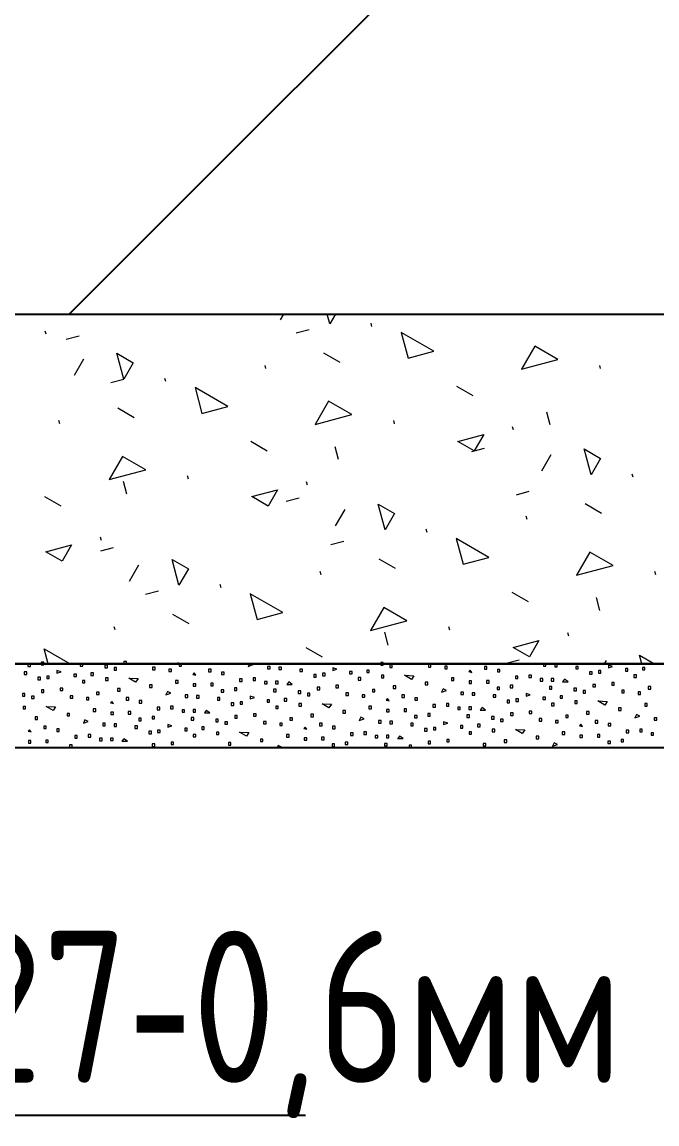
# Model space of a CAD drawing. Header units: millimetres. Extents: x 0 to 23.3, y 0 to 16.5.
# Drawn here: x 20.331 to 20.833, y 9.449 to 10.319 of the extents above; entities that cross this region are included whole.
import ezdxf

# ---------------------------------------------------------------- set-up
doc = ezdxf.new("R2010")
doc.units = ezdxf.units.MM
doc.layers.add('PDF _Геометрия', color=7, linetype='Continuous')
doc.layers.add('PDF _Текст', color=7, linetype='Continuous')
doc.styles.get("Standard").update_dxf_attribs({"font": 'ГОСТ тип А.ttf'})

msp = doc.modelspace()

# ---------------------------------------------------------------- linework, layer by layer
at = {"layer": 'PDF _Геометрия', "lineweight": 25}
for points in [[(21.6086, 13.40663), (19.41493, 13.40663), (19.41493, 10.08851), (21.6086, 10.08851)], [(20.72603, 10.44608), (20.36846, 10.08851)], [(21.6086, 9.81221), (18.43233, 9.81221), (18.43233, 10.22649), (19.41493, 10.22649)]]:
    msp.add_lwpolyline(points, dxfattribs=at)
msp.add_lwpolyline([(21.6086, 9.74585), (18.23988, 9.74585), (18.17352, 9.74585), (18.17352, 12.63819), (18.23988, 12.63819), (18.23988, 9.81221), (21.6086, 9.81221)], close=True, dxfattribs=at)
at = {"layer": 'PDF _Геометрия', "color": 1, "lineweight": 25}
msp.add_lwpolyline([(18.75053, 10.24497), (18.75987, 10.23513), (19.50001, 9.4558), (19.50544, 9.4558), (20.55531, 9.4558)], dxfattribs=at)
at = {"layer": 'PDF _Геометрия', "lineweight": 18}
for points in [[(20.53539, 10.08397), (20.53801, 10.08851)], [(20.57887, 10.08851), (20.57442, 10.08079), (20.57235, 10.08851)], [(20.60767, 10.0788), (20.60699, 10.08134)], [(20.35031, 10.07255), (20.34963, 10.0751)], [(20.36609, 10.0686), (20.37627, 10.07133)], [(20.54796, 10.0737), (20.55813, 10.07643)], [(20.72579, 10.04501), (20.75457, 10.05272), (20.73633, 10.06326), (20.72579, 10.04501)], [(20.37258, 10.04034), (20.38002, 10.05325)], [(20.5826, 10.05027), (20.56969, 10.05772)], [(20.5239, 10.04545), (20.52322, 10.04799)], [(20.78839, 10.04542), (20.78771, 10.04797)], [(20.40142, 10.03444), (20.4116, 10.03717)], [(20.44485, 10.03517), (20.44417, 10.03772)], [(20.68781, 10.02393), (20.67491, 10.03138)], [(20.57351, 10.01963), (20.56297, 10.00138), (20.59176, 10.00909), (20.57351, 10.01963)], [(20.41978, 10.00664), (20.40688, 10.01409)], [(20.74851, 10.00093), (20.74578, 10.0111)], [(20.36108, 10.00182), (20.3604, 10.00436)], [(20.62558, 10.0018), (20.62489, 10.00434)], [(20.71957, 9.99699), (20.71889, 9.99953)], [(20.525, 9.9803), (20.51209, 9.98775)], [(20.58133, 9.97358), (20.5786, 9.98376)], [(20.68651, 9.97995), (20.69668, 9.98268)], [(20.74183, 9.96478), (20.74928, 9.97768)], [(20.46276, 9.95817), (20.46208, 9.96071)], [(20.81411, 9.95961), (20.81343, 9.96215)], [(20.41415, 9.94624), (20.41142, 9.95641)], [(20.53318, 9.94977), (20.52573, 9.93687), (20.51282, 9.94432), (20.53318, 9.94977)], [(20.55676, 9.95336), (20.55607, 9.95591)], [(20.72184, 9.94579), (20.73201, 9.94852)], [(20.36218, 9.93667), (20.34928, 9.94412)], [(20.53997, 9.94069), (20.55015, 9.94341)], [(20.57902, 9.92115), (20.58647, 9.93406)], [(20.78904, 9.93108), (20.77614, 9.93853)], [(20.73034, 9.92626), (20.72966, 9.9288)], [(20.6513, 9.91598), (20.65061, 9.91853)], [(20.36291, 9.89324), (20.35001, 9.90069), (20.37036, 9.90614), (20.36291, 9.89324)], [(20.39394, 9.90974), (20.39326, 9.91228)], [(20.5753, 9.90653), (20.58548, 9.90925)], [(20.39344, 9.90142), (20.40361, 9.90415)], [(20.4162, 9.87753), (20.42365, 9.89043)], [(20.45523, 9.87435), (20.44977, 9.8947), (20.46268, 9.88725), (20.45523, 9.87435)], [(20.62622, 9.88745), (20.61332, 9.8949)], [(20.56753, 9.88263), (20.56685, 9.88517)], [(20.83202, 9.88261), (20.83134, 9.88515)], [(20.42877, 9.86726), (20.43894, 9.86999)], [(20.48848, 9.87236), (20.4878, 9.8749)], [(20.73144, 9.86111), (20.71854, 9.86856)], [(20.78777, 9.85439), (20.78505, 9.86457)], [(20.46341, 9.84382), (20.4505, 9.85127)], [(20.40471, 9.839), (20.40403, 9.84155)], [(20.62059, 9.82705), (20.61787, 9.83722)], [(20.6692, 9.83898), (20.66852, 9.84152)], [(20.7632, 9.83417), (20.76252, 9.83672)], [(20.3519, 9.81221), (20.34874, 9.82401), (20.36917, 9.81221)], [(20.56862, 9.81748), (20.55572, 9.82493)], [(20.82089, 9.81221), (20.81903, 9.81914), (20.83103, 9.81221)], [(20.45376, 9.81221), (20.45432, 9.81319), (20.45601, 9.81221)], [(20.51096, 9.81221), (20.51001, 9.81027), (20.51392, 9.81161), (20.51269, 9.81221)], [(20.57671, 9.80918), (20.57673, 9.807)], [(20.57673, 9.807), (20.57999, 9.80812), (20.57671, 9.80918)], [(20.71385, 9.81277), (20.72403, 9.8155)], [(20.79138, 9.81221), (20.79291, 9.81487)], [(20.79461, 9.81133), (20.79463, 9.80915)], [(20.79789, 9.81027), (20.79461, 9.81133)], [(20.79463, 9.80915), (20.79789, 9.81027)], [(20.3588, 9.80703), (20.35882, 9.80485), (20.36208, 9.80597)], [(20.36208, 9.80597), (20.3588, 9.80703)], [(20.421, 9.79784), (20.41552, 9.80105), (20.42293, 9.80069)], [(20.42294, 9.80069), (20.421, 9.79784)], [(20.46735, 9.80505), (20.46627, 9.80395)], [(20.46627, 9.80395), (20.46867, 9.80332)], [(20.46867, 9.80332), (20.46735, 9.80505)], [(20.63343, 9.8032), (20.64084, 9.80284)], [(20.63891, 9.79999), (20.63343, 9.8032)], [(20.64084, 9.80284), (20.63891, 9.79999)], [(20.68525, 9.8072), (20.68417, 9.8061), (20.68658, 9.80547)], [(20.68658, 9.80547), (20.68525, 9.8072)], [(20.54195, 9.79794), (20.54044, 9.79597)], [(20.54044, 9.79596), (20.5448, 9.79601)], [(20.5448, 9.79601), (20.54195, 9.79794)], [(20.76271, 9.79816), (20.75985, 9.80009), (20.75835, 9.79811), (20.7627, 9.79816)], [(20.44485, 9.78783), (20.44876, 9.78918), (20.44613, 9.79046)], [(20.44614, 9.79046), (20.44486, 9.78783)], [(20.51155, 9.78675), (20.51157, 9.78457)], [(20.51157, 9.78457), (20.51483, 9.78569), (20.51155, 9.78675)], [(20.6201, 9.78476), (20.61902, 9.78366)], [(20.61902, 9.78366), (20.62142, 9.78303)], [(20.62142, 9.78303), (20.6201, 9.78476)], [(20.79166, 9.7797), (20.78617, 9.78292), (20.79359, 9.78256)], [(20.35585, 9.77541), (20.35036, 9.77862), (20.35778, 9.77826)], [(20.35778, 9.77826), (20.35585, 9.7754)], [(20.40219, 9.78261), (20.40111, 9.78152)], [(20.40111, 9.78152), (20.40352, 9.78089)], [(20.40352, 9.78088), (20.40219, 9.78261)], [(20.47679, 9.77551), (20.47529, 9.77353)], [(20.47965, 9.77357), (20.47679, 9.77551)], [(20.56827, 9.78077), (20.57568, 9.78041)], [(20.57375, 9.77755), (20.56827, 9.78077)], [(20.57568, 9.7804), (20.57375, 9.77755)], [(20.69755, 9.77572), (20.6947, 9.77766), (20.69319, 9.77568)], [(20.69319, 9.77568), (20.69755, 9.77572)], [(20.79359, 9.78255), (20.79166, 9.7797)], [(20.38098, 9.76802), (20.3797, 9.7654)], [(20.3797, 9.7654), (20.38361, 9.76674), (20.38098, 9.76802)], [(20.47529, 9.77353), (20.47964, 9.77357)], [(20.60151, 9.76889), (20.59888, 9.77017), (20.5976, 9.76754), (20.60151, 9.76889)], [(20.6643, 9.76646), (20.66432, 9.76428), (20.66758, 9.7654), (20.6643, 9.76646)], [(20.81679, 9.77232), (20.81551, 9.76969), (20.81942, 9.77104), (20.81679, 9.77232)], [(20.33704, 9.76018), (20.33596, 9.75908)], [(20.33596, 9.75908), (20.33836, 9.75845)], [(20.33836, 9.75845), (20.33704, 9.76018)], [(20.44642, 9.76213), (20.44967, 9.76325), (20.44639, 9.76431), (20.44642, 9.76213)], [(20.50311, 9.75833), (20.51053, 9.75797)], [(20.50859, 9.75512), (20.50311, 9.75833)], [(20.51053, 9.75797), (20.50859, 9.75512)], [(20.55494, 9.76233), (20.55386, 9.76123)], [(20.55386, 9.76123), (20.55627, 9.7606)], [(20.55627, 9.7606), (20.55494, 9.76233)], [(20.7265, 9.75727), (20.72102, 9.76048), (20.72843, 9.76012)], [(20.72843, 9.76012), (20.7265, 9.75727)], [(20.77284, 9.76448), (20.77177, 9.76338)], [(20.77177, 9.76338), (20.77417, 9.76275)], [(20.77417, 9.76275), (20.77284, 9.76448)], [(20.41164, 9.75307), (20.41013, 9.7511)], [(20.41013, 9.75109), (20.41449, 9.75114)], [(20.41449, 9.75114), (20.41164, 9.75307)], [(20.62803, 9.75324), (20.63239, 9.75329)], [(20.63239, 9.75329), (20.62954, 9.75522), (20.62804, 9.75324)], [(20.75163, 9.74989), (20.75035, 9.74726), (20.75426, 9.7486), (20.75163, 9.74989)], [(20.53373, 9.74774), (20.53281, 9.74585)], [(20.53459, 9.74585), (20.53636, 9.74646), (20.53373, 9.74774)], [(20.81705, 9.74617), (20.81705, 9.74585)], [(20.81805, 9.74585), (20.81705, 9.74617)]]:
    msp.add_lwpolyline(points, dxfattribs=at)
for points in [[(20.63075, 10.07408), (20.6362, 10.05372), (20.65655, 10.05918)], [(20.40615, 10.05752), (20.41905, 10.05007), (20.4116, 10.03717)], [(20.46793, 10.03045), (20.47339, 10.0101), (20.49374, 10.01555)], [(20.67564, 9.98794), (20.69599, 9.9934), (20.68854, 9.98049)], [(20.41069, 9.976), (20.40016, 9.95776), (20.42894, 9.96547)], [(20.77541, 9.98196), (20.78831, 9.97451), (20.78086, 9.9616)], [(20.61259, 9.93833), (20.62549, 9.93088), (20.61804, 9.91798)], [(20.67438, 9.91126), (20.67983, 9.89091), (20.70018, 9.89636)], [(20.77995, 9.90044), (20.76942, 9.88219), (20.7982, 9.8899)], [(20.51156, 9.86763), (20.51701, 9.84728), (20.53737, 9.85273)], [(20.61714, 9.85681), (20.6066, 9.83857), (20.63538, 9.84628)], [(20.71927, 9.82513), (20.73962, 9.83058), (20.73217, 9.81768)], [(20.66404, 9.79261), (20.66276, 9.78998), (20.66667, 9.79133)], [(20.72946, 9.78889), (20.72948, 9.78672), (20.73273, 9.78784)]]:
    msp.add_lwpolyline(points, close=True, dxfattribs=at)
at = {"layer": 'PDF _Геометрия', "lineweight": 5}
for points in [[(20.33589, 9.81007), (20.33789, 9.81007), (20.33789, 9.81207), (20.33589, 9.81207)], [(20.34634, 9.81149), (20.34834, 9.81149), (20.34834, 9.81349), (20.34634, 9.81349)], [(20.37729, 9.81048), (20.37929, 9.81048), (20.37929, 9.81248), (20.37729, 9.81248)], [(20.3967, 9.80915), (20.3987, 9.80915), (20.3987, 9.81115), (20.3967, 9.81115)], [(20.40391, 9.80726), (20.40591, 9.80726), (20.40591, 9.80926), (20.40391, 9.80926)], [(20.41171, 9.81213), (20.41371, 9.81213), (20.41371, 9.81413), (20.41171, 9.81413)], [(20.43442, 9.80756), (20.43642, 9.80756), (20.43642, 9.80956), (20.43442, 9.80956)], [(20.45531, 9.81038), (20.45731, 9.81038), (20.45731, 9.81238), (20.45531, 9.81238)], [(20.52529, 9.80824), (20.52729, 9.80824), (20.52729, 9.81024), (20.52529, 9.81024)], [(20.53423, 9.80767), (20.53623, 9.80767), (20.53623, 9.80967), (20.53423, 9.80967)], [(20.6146, 9.8113), (20.6166, 9.8113), (20.6166, 9.8133), (20.6146, 9.8133)], [(20.62181, 9.80941), (20.62381, 9.80941), (20.62381, 9.81141), (20.62181, 9.81141)], [(20.65232, 9.80971), (20.65432, 9.80971), (20.65432, 9.81171), (20.65232, 9.81171)], [(20.66519, 9.80831), (20.66719, 9.80831), (20.66719, 9.81031), (20.66519, 9.81031)], [(20.69657, 9.80818), (20.69857, 9.80818), (20.69857, 9.81018), (20.69657, 9.81018)], [(20.74319, 9.81039), (20.74519, 9.81039), (20.74519, 9.81239), (20.74319, 9.81239)], [(20.75213, 9.80982), (20.75413, 9.80982), (20.75413, 9.81182), (20.75213, 9.81182)], [(20.76871, 9.80824), (20.77071, 9.80824), (20.77071, 9.81024), (20.76871, 9.81024)], [(20.82145, 9.80745), (20.82345, 9.80745), (20.82345, 9.80945), (20.82145, 9.80945)], [(20.3329, 9.80394), (20.3349, 9.80394), (20.3349, 9.80594), (20.3329, 9.80594)], [(20.34384, 9.79969), (20.34584, 9.79969), (20.34584, 9.80169), (20.34384, 9.80169)], [(20.3508, 9.80063), (20.3528, 9.80063), (20.3528, 9.80263), (20.3508, 9.80263)], [(20.37214, 9.80215), (20.37414, 9.80215), (20.37414, 9.80415), (20.37214, 9.80415)], [(20.38565, 9.80316), (20.38765, 9.80316), (20.38765, 9.80516), (20.38565, 9.80516)], [(20.39724, 9.79913), (20.39924, 9.79913), (20.39924, 9.80113), (20.39724, 9.80113)], [(20.44729, 9.80616), (20.44929, 9.80616), (20.44929, 9.80816), (20.44729, 9.80816)], [(20.47867, 9.80603), (20.48067, 9.80603), (20.48067, 9.80803), (20.47867, 9.80803)], [(20.48894, 9.80374), (20.49094, 9.80374), (20.49094, 9.80574), (20.48894, 9.80574)], [(20.50315, 9.79843), (20.50515, 9.79843), (20.50515, 9.80043), (20.50315, 9.80043)], [(20.51382, 9.79919), (20.51582, 9.79919), (20.51582, 9.80119), (20.51382, 9.80119)], [(20.5508, 9.80609), (20.5528, 9.80609), (20.5528, 9.80809), (20.5508, 9.80809)], [(20.56174, 9.80184), (20.56374, 9.80184), (20.56374, 9.80384), (20.56174, 9.80384)], [(20.56871, 9.80278), (20.57071, 9.80278), (20.57071, 9.80478), (20.56871, 9.80478)], [(20.59005, 9.8043), (20.59205, 9.8043), (20.59205, 9.8063), (20.59005, 9.8063)], [(20.59685, 9.79935), (20.59885, 9.79935), (20.59885, 9.80135), (20.59685, 9.80135)], [(20.60355, 9.8053), (20.60555, 9.8053), (20.60555, 9.8073), (20.60355, 9.8073)], [(20.61514, 9.80128), (20.61714, 9.80128), (20.61714, 9.80328), (20.61514, 9.80328)], [(20.67051, 9.79921), (20.67251, 9.79921), (20.67251, 9.80121), (20.67051, 9.80121)], [(20.70684, 9.80589), (20.70884, 9.80589), (20.70884, 9.80789), (20.70684, 9.80789)], [(20.72106, 9.80058), (20.72306, 9.80058), (20.72306, 9.80258), (20.72106, 9.80258)], [(20.73173, 9.80134), (20.73373, 9.80134), (20.73373, 9.80334), (20.73173, 9.80334)], [(20.74069, 9.79859), (20.74269, 9.79859), (20.74269, 9.80059), (20.74069, 9.80059)], [(20.74941, 9.79868), (20.75141, 9.79868), (20.75141, 9.80068), (20.74941, 9.80068)], [(20.77965, 9.80399), (20.78165, 9.80399), (20.78165, 9.80599), (20.77965, 9.80599)], [(20.78661, 9.80493), (20.78861, 9.80493), (20.78861, 9.80693), (20.78661, 9.80693)], [(20.80795, 9.80645), (20.80995, 9.80645), (20.80995, 9.80845), (20.80795, 9.80845)], [(20.81476, 9.8015), (20.81676, 9.8015), (20.81676, 9.8035), (20.81476, 9.8035)], [(20.34655, 9.78969), (20.34855, 9.78969), (20.34855, 9.79169), (20.34655, 9.79169)], [(20.36136, 9.79115), (20.36336, 9.79115), (20.36336, 9.79315), (20.36136, 9.79315)], [(20.37895, 9.79721), (20.38095, 9.79721), (20.38095, 9.79921), (20.37895, 9.79921)], [(20.40669, 9.79072), (20.40869, 9.79072), (20.40869, 9.79272), (20.40669, 9.79272)], [(20.43194, 9.79359), (20.43394, 9.79359), (20.43394, 9.79559), (20.43194, 9.79559)], [(20.45261, 9.79706), (20.45461, 9.79706), (20.45461, 9.79906), (20.45261, 9.79906)], [(20.46658, 9.79458), (20.46858, 9.79458), (20.46858, 9.79658), (20.46658, 9.79658)], [(20.48031, 9.79494), (20.48231, 9.79494), (20.48231, 9.79694), (20.48031, 9.79694)], [(20.48864, 9.78979), (20.49064, 9.78979), (20.49064, 9.79179), (20.48864, 9.79179)], [(20.49908, 9.7912), (20.50108, 9.7912), (20.50108, 9.7932), (20.49908, 9.7932)], [(20.52279, 9.79644), (20.52479, 9.79644), (20.52479, 9.79844), (20.52279, 9.79844)], [(20.53004, 9.7902), (20.53204, 9.7902), (20.53204, 9.7922), (20.53004, 9.7922)], [(20.5315, 9.79653), (20.5335, 9.79653), (20.5335, 9.79853), (20.5315, 9.79853)], [(20.56446, 9.79184), (20.56646, 9.79184), (20.56646, 9.79384), (20.56446, 9.79384)], [(20.57926, 9.7933), (20.58126, 9.7933), (20.58126, 9.7953), (20.57926, 9.7953)], [(20.60806, 9.79009), (20.61006, 9.79009), (20.61006, 9.79209), (20.60806, 9.79209)], [(20.62459, 9.79287), (20.62659, 9.79287), (20.62659, 9.79487), (20.62459, 9.79487)], [(20.64984, 9.79574), (20.65184, 9.79574), (20.65184, 9.79774), (20.64984, 9.79774)], [(20.68449, 9.79673), (20.68649, 9.79673), (20.68649, 9.79873), (20.68449, 9.79873)], [(20.69821, 9.79709), (20.70021, 9.79709), (20.70021, 9.79909), (20.69821, 9.79909)], [(20.70654, 9.79194), (20.70854, 9.79194), (20.70854, 9.79394), (20.70654, 9.79394)], [(20.71699, 9.79335), (20.71899, 9.79335), (20.71899, 9.79535), (20.71699, 9.79535)], [(20.74795, 9.79235), (20.74995, 9.79235), (20.74995, 9.79435), (20.74795, 9.79435)], [(20.76735, 9.79101), (20.76935, 9.79101), (20.76935, 9.79301), (20.76735, 9.79301)], [(20.78236, 9.79399), (20.78436, 9.79399), (20.78436, 9.79599), (20.78236, 9.79599)], [(20.79716, 9.79545), (20.79916, 9.79545), (20.79916, 9.79745), (20.79716, 9.79745)], [(20.82596, 9.79224), (20.82796, 9.79224), (20.82796, 9.79424), (20.82596, 9.79424)], [(20.33154, 9.78671), (20.33354, 9.78671), (20.33354, 9.78871), (20.33154, 9.78871)], [(20.33875, 9.78482), (20.34075, 9.78482), (20.34075, 9.78682), (20.33875, 9.78682)], [(20.36926, 9.78512), (20.37126, 9.78512), (20.37126, 9.78712), (20.36926, 9.78712)], [(20.38213, 9.78373), (20.38413, 9.78373), (20.38413, 9.78573), (20.38213, 9.78573)], [(20.39015, 9.78795), (20.39215, 9.78795), (20.39215, 9.78995), (20.39015, 9.78995)], [(20.41351, 9.7836), (20.41551, 9.7836), (20.41551, 9.7856), (20.41351, 9.7856)], [(20.42378, 9.7813), (20.42578, 9.7813), (20.42578, 9.7833), (20.42378, 9.7833)], [(20.46013, 9.7858), (20.46213, 9.7858), (20.46213, 9.7878), (20.46013, 9.7878)], [(20.46907, 9.78524), (20.47107, 9.78524), (20.47107, 9.78724), (20.46907, 9.78724)], [(20.48565, 9.78366), (20.48765, 9.78366), (20.48765, 9.78566), (20.48565, 9.78566)], [(20.52489, 9.78186), (20.52689, 9.78186), (20.52689, 9.78386), (20.52489, 9.78386)], [(20.53839, 9.78287), (20.54039, 9.78287), (20.54039, 9.78487), (20.53839, 9.78487)], [(20.54945, 9.78886), (20.55145, 9.78886), (20.55145, 9.79086), (20.54945, 9.79086)], [(20.55666, 9.78697), (20.55866, 9.78697), (20.55866, 9.78897), (20.55666, 9.78897)], [(20.58717, 9.78727), (20.58916, 9.78727), (20.58916, 9.78927), (20.58717, 9.78927)], [(20.60004, 9.78587), (20.60204, 9.78587), (20.60204, 9.78787), (20.60004, 9.78787)], [(20.63142, 9.78575), (20.63342, 9.78575), (20.63342, 9.78775), (20.63142, 9.78775)], [(20.64168, 9.78345), (20.64368, 9.78345), (20.64368, 9.78545), (20.64168, 9.78545)], [(20.67803, 9.78795), (20.68003, 9.78795), (20.68003, 9.78995), (20.67803, 9.78995)], [(20.68697, 9.78739), (20.68897, 9.78739), (20.68897, 9.78939), (20.68697, 9.78939)], [(20.70355, 9.78581), (20.70555, 9.78581), (20.70555, 9.78781), (20.70355, 9.78781)], [(20.71449, 9.78156), (20.71649, 9.78156), (20.71649, 9.78356), (20.71449, 9.78356)], [(20.72146, 9.7825), (20.72346, 9.7825), (20.72346, 9.7845), (20.72146, 9.7845)], [(20.7428, 9.78401), (20.7448, 9.78401), (20.7448, 9.78601), (20.7428, 9.78601)], [(20.7563, 9.78502), (20.7583, 9.78502), (20.7583, 9.78702), (20.7563, 9.78702)], [(20.76789, 9.78099), (20.76989, 9.78099), (20.76989, 9.78299), (20.76789, 9.78299)], [(20.77456, 9.78912), (20.77656, 9.78912), (20.77656, 9.79112), (20.77456, 9.79112)], [(20.80507, 9.78942), (20.80707, 9.78942), (20.80707, 9.79142), (20.80507, 9.79142)], [(20.81794, 9.78802), (20.81994, 9.78802), (20.81994, 9.79002), (20.81794, 9.79002)], [(20.33208, 9.77669), (20.33408, 9.77669), (20.33408, 9.77869), (20.33208, 9.77869)], [(20.38745, 9.77462), (20.38945, 9.77462), (20.38945, 9.77662), (20.38745, 9.77662)], [(20.40142, 9.77215), (20.40342, 9.77215), (20.40342, 9.77415), (20.40142, 9.77415)], [(20.41515, 9.7725), (20.41715, 9.7725), (20.41715, 9.7745), (20.41515, 9.7745)], [(20.438, 9.776), (20.44, 9.776), (20.44, 9.778), (20.438, 9.778)], [(20.44867, 9.77675), (20.45067, 9.77675), (20.45067, 9.77875), (20.44867, 9.77875)], [(20.45763, 9.77401), (20.45963, 9.77401), (20.45963, 9.77601), (20.45763, 9.77601)], [(20.46635, 9.7741), (20.46835, 9.7741), (20.46835, 9.7761), (20.46635, 9.7761)], [(20.49659, 9.77941), (20.49859, 9.77941), (20.49859, 9.78141), (20.49659, 9.78141)], [(20.50355, 9.78035), (20.50555, 9.78035), (20.50555, 9.78235), (20.50355, 9.78235)], [(20.5317, 9.77692), (20.5337, 9.77692), (20.5337, 9.77892), (20.5317, 9.77892)], [(20.54998, 9.77884), (20.55198, 9.77884), (20.55198, 9.78084), (20.54998, 9.78084)], [(20.58469, 9.7733), (20.58669, 9.7733), (20.58669, 9.7753), (20.58469, 9.7753)], [(20.60536, 9.77677), (20.60736, 9.77677), (20.60736, 9.77877), (20.60536, 9.77877)], [(20.61933, 9.7743), (20.62133, 9.7743), (20.62133, 9.7763), (20.61933, 9.7763)], [(20.63305, 9.77465), (20.63505, 9.77465), (20.63505, 9.77665), (20.63305, 9.77665)], [(20.6559, 9.77814), (20.6579, 9.77814), (20.6579, 9.78014), (20.6559, 9.78014)], [(20.66657, 9.7789), (20.66857, 9.7789), (20.66857, 9.7809), (20.66657, 9.7809)], [(20.67553, 9.77616), (20.67753, 9.77616), (20.67753, 9.77816), (20.67553, 9.77816)], [(20.68425, 9.77624), (20.68625, 9.77624), (20.68625, 9.77824), (20.68425, 9.77824)], [(20.73201, 9.77301), (20.73401, 9.77301), (20.73401, 9.77501), (20.73201, 9.77501)], [(20.7496, 9.77907), (20.7516, 9.77907), (20.7516, 9.78107), (20.7496, 9.78107)], [(20.77734, 9.77259), (20.77934, 9.77259), (20.77934, 9.77459), (20.77734, 9.77459)], [(20.80259, 9.77545), (20.80459, 9.77545), (20.80459, 9.77745), (20.80259, 9.77745)], [(20.82326, 9.77892), (20.82526, 9.77892), (20.82526, 9.78092), (20.82326, 9.78092)], [(20.34153, 9.76829), (20.34353, 9.76829), (20.34353, 9.77029), (20.34153, 9.77029)], [(20.36678, 9.77115), (20.36878, 9.77115), (20.36878, 9.77315), (20.36678, 9.77315)], [(20.42348, 9.76735), (20.42548, 9.76735), (20.42548, 9.76935), (20.42348, 9.76935)], [(20.43393, 9.76876), (20.43593, 9.76876), (20.43593, 9.77076), (20.43393, 9.77076)], [(20.46488, 9.76776), (20.46688, 9.76776), (20.46688, 9.76976), (20.46488, 9.76976)], [(20.48429, 9.76643), (20.48629, 9.76643), (20.48629, 9.76843), (20.48429, 9.76843)], [(20.4915, 9.76454), (20.4935, 9.76454), (20.4935, 9.76654), (20.4915, 9.76654)], [(20.4993, 9.76941), (20.5013, 9.76941), (20.5013, 9.77141), (20.4993, 9.77141)], [(20.5141, 9.77086), (20.5161, 9.77086), (20.5161, 9.77286), (20.5141, 9.77286)], [(20.52201, 9.76484), (20.52401, 9.76484), (20.52401, 9.76684), (20.52201, 9.76684)], [(20.53488, 9.76344), (20.53688, 9.76344), (20.53688, 9.76544), (20.53488, 9.76544)], [(20.5429, 9.76766), (20.5449, 9.76766), (20.5449, 9.76966), (20.5429, 9.76966)], [(20.55944, 9.77044), (20.56144, 9.77044), (20.56144, 9.77244), (20.55944, 9.77244)], [(20.61288, 9.76552), (20.61488, 9.76552), (20.61488, 9.76752), (20.61288, 9.76752)], [(20.62182, 9.76495), (20.62382, 9.76495), (20.62382, 9.76695), (20.62182, 9.76695)], [(20.64139, 9.7695), (20.64339, 9.7695), (20.64339, 9.7715), (20.64139, 9.7715)], [(20.65183, 9.77091), (20.65383, 9.77091), (20.65383, 9.77291), (20.65183, 9.77291)], [(20.68279, 9.76991), (20.68479, 9.76991), (20.68479, 9.77191), (20.68279, 9.77191)], [(20.7022, 9.76858), (20.7042, 9.76858), (20.7042, 9.77058), (20.7022, 9.77058)], [(20.70941, 9.76669), (20.71141, 9.76669), (20.71141, 9.76869), (20.70941, 9.76869)], [(20.7172, 9.77156), (20.7192, 9.77156), (20.7192, 9.77356), (20.7172, 9.77356)], [(20.73991, 9.76699), (20.74191, 9.76699), (20.74191, 9.76899), (20.73991, 9.76899)], [(20.75278, 9.76559), (20.75478, 9.76559), (20.75478, 9.76759), (20.75278, 9.76759)], [(20.76081, 9.76981), (20.76281, 9.76981), (20.76281, 9.77181), (20.76081, 9.77181)], [(20.78417, 9.76546), (20.78617, 9.76546), (20.78617, 9.76746), (20.78417, 9.76746)], [(20.83078, 9.76767), (20.83278, 9.76767), (20.83278, 9.76966), (20.83078, 9.76966)], [(20.34836, 9.76116), (20.35036, 9.76116), (20.35036, 9.76316), (20.34836, 9.76316)], [(20.35862, 9.75887), (20.36062, 9.75887), (20.36062, 9.76087), (20.35862, 9.76087)], [(20.39497, 9.76337), (20.39697, 9.76337), (20.39697, 9.76537), (20.39497, 9.76537)], [(20.40391, 9.7628), (20.40591, 9.7628), (20.40591, 9.7648), (20.40391, 9.7648)], [(20.42049, 9.76122), (20.42249, 9.76122), (20.42249, 9.76322), (20.42049, 9.76322)], [(20.43143, 9.75697), (20.43343, 9.75697), (20.43343, 9.75897), (20.43143, 9.75897)], [(20.43839, 9.75791), (20.44039, 9.75791), (20.44039, 9.75991), (20.43839, 9.75991)], [(20.45974, 9.75943), (20.46174, 9.75943), (20.46174, 9.76143), (20.45974, 9.76143)], [(20.47324, 9.76043), (20.47524, 9.76043), (20.47524, 9.76243), (20.47324, 9.76243)], [(20.48483, 9.75641), (20.48683, 9.75641), (20.48683, 9.75841), (20.48483, 9.75841)], [(20.56626, 9.76331), (20.56826, 9.76331), (20.56826, 9.76531), (20.56626, 9.76531)], [(20.57653, 9.76102), (20.57853, 9.76102), (20.57853, 9.76302), (20.57653, 9.76302)], [(20.59075, 9.75571), (20.59274, 9.75571), (20.59274, 9.75771), (20.59075, 9.75771)], [(20.60142, 9.75647), (20.60342, 9.75647), (20.60342, 9.75847), (20.60142, 9.75847)], [(20.6384, 9.76337), (20.6404, 9.76337), (20.6404, 9.76537), (20.6384, 9.76537)], [(20.64933, 9.75912), (20.65133, 9.75912), (20.65133, 9.76112), (20.64933, 9.76112)], [(20.6563, 9.76006), (20.6583, 9.76006), (20.6583, 9.76206), (20.6563, 9.76206)], [(20.67764, 9.76158), (20.67964, 9.76158), (20.67964, 9.76358), (20.67764, 9.76358)], [(20.68444, 9.75663), (20.68644, 9.75663), (20.68644, 9.75863), (20.68444, 9.75863)], [(20.69114, 9.76258), (20.69314, 9.76258), (20.69314, 9.76458), (20.69114, 9.76458)], [(20.70273, 9.75856), (20.70473, 9.75856), (20.70473, 9.76056), (20.70273, 9.76056)], [(20.75811, 9.75649), (20.7601, 9.75649), (20.7601, 9.75849), (20.75811, 9.75849)], [(20.79443, 9.76317), (20.79643, 9.76317), (20.79643, 9.76517), (20.79443, 9.76517)], [(20.80865, 9.75786), (20.81065, 9.75786), (20.81065, 9.75986), (20.80865, 9.75986)], [(20.81932, 9.75862), (20.82132, 9.75862), (20.82132, 9.76062), (20.81932, 9.76062)], [(20.82828, 9.75587), (20.83028, 9.75587), (20.83028, 9.75787), (20.82828, 9.75787)], [(20.33627, 9.74971), (20.33827, 9.74971), (20.33827, 9.75171), (20.33627, 9.75171)], [(20.34999, 9.75007), (20.35199, 9.75007), (20.35199, 9.75207), (20.34999, 9.75207)], [(20.36877, 9.74633), (20.37077, 9.74633), (20.37077, 9.74833), (20.36877, 9.74833)], [(20.37284, 9.75356), (20.37484, 9.75356), (20.37484, 9.75556), (20.37284, 9.75556)], [(20.38351, 9.75432), (20.38551, 9.75432), (20.38551, 9.75632), (20.38351, 9.75632)], [(20.39247, 9.75157), (20.39447, 9.75157), (20.39447, 9.75357), (20.39247, 9.75357)], [(20.40119, 9.75166), (20.40319, 9.75166), (20.40319, 9.75366), (20.40119, 9.75366)], [(20.43414, 9.74697), (20.43614, 9.74697), (20.43614, 9.74897), (20.43414, 9.74897)], [(20.44895, 9.74843), (20.45095, 9.74843), (20.45095, 9.75043), (20.44895, 9.75043)], [(20.46654, 9.75448), (20.46854, 9.75448), (20.46854, 9.75648), (20.46654, 9.75648)], [(20.49428, 9.748), (20.49628, 9.748), (20.49628, 9.75), (20.49428, 9.75)], [(20.51953, 9.75087), (20.52153, 9.75087), (20.52153, 9.75287), (20.51953, 9.75287)], [(20.5402, 9.75434), (20.5422, 9.75434), (20.5422, 9.75634), (20.5402, 9.75634)], [(20.55417, 9.75186), (20.55617, 9.75186), (20.55617, 9.75386), (20.55417, 9.75386)], [(20.5679, 9.75222), (20.5699, 9.75222), (20.5699, 9.75422), (20.5679, 9.75422)], [(20.57623, 9.74707), (20.57823, 9.74707), (20.57823, 9.74907), (20.57623, 9.74907)], [(20.58668, 9.74848), (20.58868, 9.74848), (20.58868, 9.75048), (20.58668, 9.75048)], [(20.61038, 9.75372), (20.61238, 9.75372), (20.61238, 9.75572), (20.61038, 9.75572)], [(20.61763, 9.74747), (20.61963, 9.74747), (20.61963, 9.74947), (20.61763, 9.74947)], [(20.61909, 9.75381), (20.62109, 9.75381), (20.62109, 9.75581), (20.61909, 9.75581)], [(20.63704, 9.74614), (20.63904, 9.74614), (20.63904, 9.74814), (20.63704, 9.74814)], [(20.65205, 9.74912), (20.65405, 9.74912), (20.65405, 9.75112), (20.65205, 9.75112)], [(20.66685, 9.75058), (20.66885, 9.75058), (20.66885, 9.75258), (20.66685, 9.75258)], [(20.69565, 9.74737), (20.69765, 9.74737), (20.69765, 9.74937), (20.69565, 9.74937)], [(20.71218, 9.75015), (20.71418, 9.75015), (20.71418, 9.75215), (20.71218, 9.75215)], [(20.73744, 9.75302), (20.73944, 9.75302), (20.73944, 9.75502), (20.73744, 9.75502)], [(20.77208, 9.75401), (20.77408, 9.75401), (20.77408, 9.75601), (20.77208, 9.75601)], [(20.7858, 9.75436), (20.7878, 9.75436), (20.7878, 9.75636), (20.7858, 9.75636)], [(20.79413, 9.74922), (20.79613, 9.74922), (20.79613, 9.75122), (20.79413, 9.75122)], [(20.80458, 9.75063), (20.80658, 9.75063), (20.80658, 9.75263), (20.80458, 9.75263)]]:
    msp.add_lwpolyline(points, close=True, dxfattribs=at)

# ---------------------------------------------------------------- texts
at = {"layer": 'PDF _Текст', "color": 1, "insert": (19.49822, 9.52512), "char_height": 0.12, "attachment_point": 4}
msp.add_mtext('Профиль 28х27‐0,6мм', dxfattribs=at)

doc.saveas('drawing.dxf')
